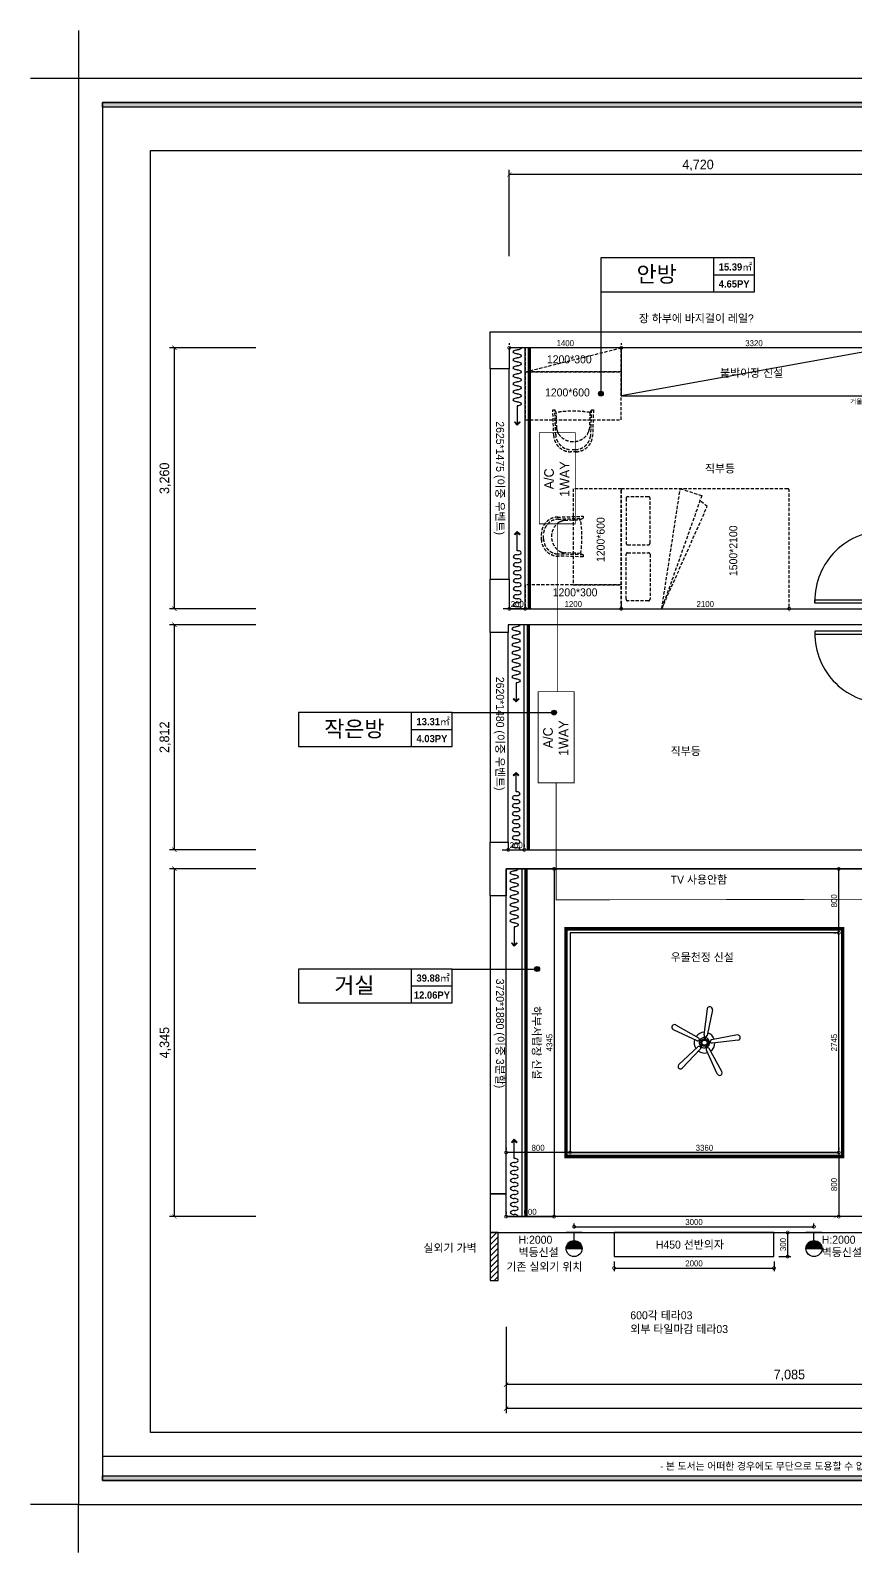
# Model space of a CAD drawing. Header units: inches. Extents: x 220271 to 272471, y 4186 to 23206.
# Drawn here: x 220271 to 230589, y 4186 to 23206 of the extents above; entities that cross this region are included whole.
import ezdxf
from ezdxf.enums import TextEntityAlignment as Align

# ---------------------------------------------------------------- set-up
doc = ezdxf.new("R2010")
doc.units = ezdxf.units.IN
doc.header["$LTSCALE"] = 50
doc.header["$MEASUREMENT"] = 0
for name, pattern in [('DH-HID2', [1.2, 0.8, -0.4]), ('HID', [2.5, 1.5, -1]), ('HID2', [1, 0.5, -0.5])]:
    doc.linetypes.add(name, pattern=pattern)
for name, color, linetype in [('0-ELC TEXT', 7, 'Continuous'), ('01. F-소품', 3, 'Continuous'), ('03-TEXT', 3, 'Continuous'), ('03-WAL NEW', 3, 'Continuous'), ('04-WIN', 4, 'Continuous'), ('06-FUR', 6, 'Continuous'), ('06-LIGHT', 4, 'Continuous'), ('07-DIM WAL', 5, 'Continuous'), ('3.기호.계단선', 30, 'Continuous'), ('CEIL-DOOR', 6, 'Continuous'), ('CEIL-LIGHT', 7, 'Continuous'), ('CO-DOOR', 8, 'Continuous'), ('F-WALL1', 2, 'Continuous'), ('FORM(YOURNAME)-1', 1, 'Continuous'), ('FORM(YOURNAME)-11', 1, 'Continuous'), ('FU-FURM', 251, 'DH-HID2')]:
    doc.layers.add(name, color=color, linetype=linetype)
doc.styles.add('YOURNAME', font='HY울릉도M.TTF')
doc.styles.add('넥슨고딕', font='NEXONLv1GothicBold.ttf')
doc.styles.add('스타일1', font='HY울릉도M.TTF')
doc.styles.add('코레일둥고', font='Korail_Round_Gothic_Medium.ttf')
doc.dimstyles.new('30', dxfattribs={"dimscale": 30, "dimtxt": 2.5, "dimasz": 2.5, "dimexe": 1.25, "dimexo": 2, "dimtad": 1, "dimdec": 0, "dimtxsty": '스타일1', "dimblk": 'DOTSMALL', "dimcen": 2.5, "dimclrd": 1, "dimclre": 1, "dimclrt": 7, "dimadec": 0, "dimazin": 0, "dimtfac": 1, "dimtdec": 0, "dimtix": 1, "dimtmove": 0, "dimatfit": 3, "dimldrblk": 'DOTSMALL', "dimfxl": 1.25, "dimarcsym": 0})
doc.dimstyles.new('YOURNAME-60', dxfattribs={"dimscale": 60, "dimtxt": 2, "dimasz": 0.9, "dimexe": 1, "dimexo": 3, "dimgap": 0.7, "dimtad": 1, "dimdec": 0, "dimzin": 0, "dimdsep": 46, "dimlunit": 6, "dimtxsty": 'YOURNAME', "dimblk": 'ARCHTICK', "dimcen": 0, "dimclrd": 1, "dimclre": 1, "dimclrt": 7, "dimadec": 0, "dimazin": 0, "dimtfac": 1, "dimtdec": 0, "dimtix": 1, "dimtmove": 2, "dimatfit": 3, "dimldrblk": 'ARCHTICK', "dimfxl": 1, "dimtolj": 1, "dimtzin": 0, "dimarcsym": 0})

# ---------------------------------------------------------------- blocks, each defined once
blk = doc.blocks.new('FORM-ELEVATION')
at = {"layer": 'FORM(YOURNAME)-11'}
h = blk.add_hatch(color=256, dxfattribs=at)
h.dxf.hatch_style = 1
h.paths.add_polyline_path([(-10309, 35708), (71691, 35708), (71691, 35508), (-10309, 35508)])
h.paths.add_polyline_path([(-10309, -21492), (71691, -21492), (71691, -21692), (-10309, -21692)])
at = {"layer": 'Defpoints', "color": 158}
blk.add_line((62481, -20692), (-10309, -20692), dxfattribs=at)
at = {"layer": 'Defpoints', "color": 1}
for points in [[(-11309, 38708), (-11309, 36708), (-13309, 36708)], [(-11309, -24692), (-11309, -22692), (-13309, -22692)]]:
    blk.add_lwpolyline(points, dxfattribs=at)
at = {"layer": 'Defpoints', "color": 158}
for points in [[(-10309, -21692), (71691, -21692), (71691, 35708), (-10309, 35708)], [(-8309, 33708), (61071, 33708), (61071, -19692), (-8309, -19692)]]:
    blk.add_lwpolyline(points, close=True, dxfattribs=at)
at = {"layer": 'FORM(YOURNAME)-11', "color": 250}
blk.add_lwpolyline([(-11309, -22692), (72691, -22692), (72691, 36708), (-11309, 36708)], close=True, dxfattribs=at)
at = {"layer": 'FORM(YOURNAME)-11'}
for points in [[(-10309, 35708), (71691, 35708), (71691, 35508), (-10309, 35508)], [(-10309, -21492), (71691, -21492), (71691, -21692), (-10309, -21692)]]:
    blk.add_lwpolyline(points, close=True, dxfattribs=at)
at = {"layer": 'FORM(YOURNAME)-11', "color": 1, "style": 'YOURNAME'}
blk.add_text("- 본 도서는 어떠한 경우에도 무단으로 도용할 수 없으며 도용시 '지적재산권' 보호에 관한 법률에 의거, 법적 분쟁이 발생합니다.  또한 본 도서에 관한 모든 저작권은 당사에 있습니다. -", height=300, dxfattribs=at).set_placement((28146, -21092), align=Align.MIDDLE_CENTER)
at = {"layer": 'FORM(YOURNAME)-11', "color": 3, "style": 'YOURNAME'}
for tag, height, p in [('1', 450, (71041, -1219)), ('2', 450, (71041, -1863)), ('3', 450, (71041, -3150)), ('4', 450, (71041, -5081)), ('5', 515, (71041, -7398)), ('6', 515, (71041, -9650)), ('7', 515, (71041, -11903)), ('8', 515, (71041, -14155)), ('9', 515, (71041, -16408)), ('10', 515, (66791, -18596)), ('11', 515, (71041, -18660)), ('12', 515, (66791, -20848)), ('13', 515, (71041, -20848))]:
    blk.add_attdef(tag, text='', height=height, dxfattribs=at).set_placement(p, align=Align.MIDDLE_RIGHT)
blk = doc.blocks.new('_ArchTick')
at = {"color": 0, "linetype": 'ByBlock', "const_width": 0.15}
blk.add_lwpolyline([(-0.5, -0.5), (0.5, 0.5)], dxfattribs=at)
blk = doc.blocks.new('*D61')
at = {"layer": '07-DIM WAL', "color": 1, "lineweight": -2, "transparency": 16777216}
for p, q in [((226259, 20386), (226259, 21466)), ((230979, 21406), (226259, 21406)), ((230979, 20386), (230979, 21466))]:
    blk.add_line(p, q, dxfattribs=at)
at = {"layer": 'Defpoints', "color": 0, "transparency": 16777216}
for p in [(226259, 21406), (226259, 20206), (230979, 20206)]:
    blk.add_point(p, dxfattribs=at)
at = {"layer": '07-DIM WAL', "color": 1, "lineweight": -2, "transparency": 16777216, "xscale": 54, "yscale": 54, "zscale": 54, "rotation": 180}
blk.add_blockref('_ArchTick', (226259, 21406), dxfattribs=at)
at = {"layer": '07-DIM WAL', "color": 1, "lineweight": -2, "transparency": 16777216, "xscale": 54, "yscale": 54, "zscale": 54}
blk.add_blockref('_ArchTick', (230979, 21406), dxfattribs=at)
at = {"layer": '07-DIM WAL', "color": 7, "transparency": 16777216, "insert": (228619, 21520), "char_height": 120, "attachment_point": 5, "style": 'YOURNAME'}
blk.add_mtext('\\A1;4,720', dxfattribs=at)
blk = doc.blocks.new('*D70')
at = {"layer": '07-DIM WAL', "color": 1, "lineweight": -2, "transparency": 16777216}
for p, q in [((226219, 7006), (226219, 6226)), ((233304, 7006), (233304, 6226)), ((233304, 6286), (226219, 6286))]:
    blk.add_line(p, q, dxfattribs=at)
at = {"layer": 'Defpoints', "color": 0, "transparency": 16777216}
for p in [(226219, 7186), (233304, 7186), (226219, 6286)]:
    blk.add_point(p, dxfattribs=at)
at = {"layer": '07-DIM WAL', "color": 1, "lineweight": -2, "transparency": 16777216, "xscale": 54, "yscale": 54, "zscale": 54, "rotation": 180}
blk.add_blockref('_ArchTick', (226219, 6286), dxfattribs=at)
at = {"layer": '07-DIM WAL', "color": 1, "lineweight": -2, "transparency": 16777216, "xscale": 54, "yscale": 54, "zscale": 54}
blk.add_blockref('_ArchTick', (233304, 6286), dxfattribs=at)
at = {"layer": '07-DIM WAL', "color": 7, "transparency": 16777216, "insert": (229761, 6400), "char_height": 120, "attachment_point": 5, "style": 'YOURNAME'}
blk.add_mtext('\\A1;7,085', dxfattribs=at)
blk = doc.blocks.new('*D71')
at = {"layer": '07-DIM WAL', "color": 1, "lineweight": -2, "transparency": 16777216}
for p, q in [((226219, 7006), (226219, 5926)), ((237923, 7006), (237923, 5926)), ((237923, 5986), (226219, 5986))]:
    blk.add_line(p, q, dxfattribs=at)
at = {"layer": 'Defpoints', "color": 0, "transparency": 16777216}
for p in [(226219, 7186), (237923, 7186), (226219, 5986)]:
    blk.add_point(p, dxfattribs=at)
at = {"layer": '07-DIM WAL', "color": 1, "lineweight": -2, "transparency": 16777216, "xscale": 54, "yscale": 54, "zscale": 54, "rotation": 180}
blk.add_blockref('_ArchTick', (226219, 5986), dxfattribs=at)
at = {"layer": '07-DIM WAL', "color": 1, "lineweight": -2, "transparency": 16777216, "xscale": 54, "yscale": 54, "zscale": 54}
blk.add_blockref('_ArchTick', (237923, 5986), dxfattribs=at)
at = {"layer": '07-DIM WAL', "color": 7, "transparency": 16777216, "insert": (232071, 6100), "char_height": 120, "attachment_point": 5, "style": 'YOURNAME'}
blk.add_mtext('\\A1;11,704', dxfattribs=at)
blk = doc.blocks.new('*D73')
at = {"layer": '07-DIM WAL', "color": 1, "lineweight": -2, "transparency": 16777216}
for p, q in [((223091, 12730), (222011, 12730)), ((222071, 8385), (222071, 12730)), ((223091, 8385), (222011, 8385))]:
    blk.add_line(p, q, dxfattribs=at)
at = {"layer": 'Defpoints', "color": 0, "transparency": 16777216}
for p in [(222071, 12730), (223271, 12730), (223271, 8385)]:
    blk.add_point(p, dxfattribs=at)
at = {"layer": '07-DIM WAL', "color": 1, "lineweight": -2, "transparency": 16777216, "xscale": 54, "yscale": 54, "zscale": 54}
for p, rotation in [((222071, 12730), 90), ((222071, 8385), 270)]:
    blk.add_blockref('_ArchTick', p, dxfattribs=dict(at, rotation=rotation))
at = {"layer": '07-DIM WAL', "color": 7, "transparency": 16777216, "insert": (221957, 10558), "char_height": 120, "attachment_point": 5, "rotation": 90, "style": 'YOURNAME'}
blk.add_mtext('\\A1;4,345', dxfattribs=at)
blk = doc.blocks.new('*D74')
at = {"layer": '07-DIM WAL', "color": 1, "lineweight": -2, "transparency": 16777216}
for p, q in [((223091, 15780), (222011, 15780)), ((222071, 12968), (222071, 15780)), ((223091, 12968), (222011, 12968))]:
    blk.add_line(p, q, dxfattribs=at)
at = {"layer": 'Defpoints', "color": 0, "transparency": 16777216}
for p in [(222071, 15780), (223271, 15780), (223271, 12968)]:
    blk.add_point(p, dxfattribs=at)
at = {"layer": '07-DIM WAL', "color": 1, "lineweight": -2, "transparency": 16777216, "xscale": 54, "yscale": 54, "zscale": 54}
for p, rotation in [((222071, 15780), 90), ((222071, 12968), 270)]:
    blk.add_blockref('_ArchTick', p, dxfattribs=dict(at, rotation=rotation))
at = {"layer": '07-DIM WAL', "color": 7, "transparency": 16777216, "insert": (221957, 14374), "char_height": 120, "attachment_point": 5, "rotation": 90, "style": 'YOURNAME'}
blk.add_mtext('\\A1;2,812', dxfattribs=at)
blk = doc.blocks.new('*D75')
at = {"layer": '07-DIM WAL', "color": 1, "lineweight": -2, "transparency": 16777216}
for p, q in [((223091, 19240), (222011, 19240)), ((222071, 15980), (222071, 19240)), ((223091, 15980), (222011, 15980))]:
    blk.add_line(p, q, dxfattribs=at)
at = {"layer": 'Defpoints', "color": 0, "transparency": 16777216}
for p in [(222071, 19240), (223271, 19240), (223271, 15980)]:
    blk.add_point(p, dxfattribs=at)
at = {"layer": '07-DIM WAL', "color": 1, "lineweight": -2, "transparency": 16777216, "xscale": 54, "yscale": 54, "zscale": 54}
for p, rotation in [((222071, 19240), 90), ((222071, 15980), 270)]:
    blk.add_blockref('_ArchTick', p, dxfattribs=dict(at, rotation=rotation))
at = {"layer": '07-DIM WAL', "color": 7, "transparency": 16777216, "insert": (221957, 17610), "char_height": 120, "attachment_point": 5, "rotation": 90, "style": 'YOURNAME'}
blk.add_mtext('\\A1;3,260', dxfattribs=at)
blk = doc.blocks.new('vudausseh')
at = {"layer": '04-WIN'}
for points in [[(229627, 39541), (229867, 39541), (229867, 42166), (229627, 42166)], [(229854, 38875), (229627, 38875), (229627, 36255), (229854, 36255)], [(229827, 35581), (229627, 35581), (229627, 31861), (229827, 31861)]]:
    blk.add_lwpolyline(points, close=True, dxfattribs=at)
at = {"layer": 'CO-DOOR'}
for points in [[(233687, 39281), (234587, 39281), (234587, 39241), (233687, 39241)], [(233687, 38851), (234587, 38851), (234587, 38891), (233687, 38891)]]:
    blk.add_lwpolyline(points, close=True, dxfattribs=at)
for centre, start, end in [((234558, 39271), 88.0543, 180.6582), ((234558, 38861), 179.3418, 271.9457)]:
    blk.add_arc(centre, 871, start, end, dxfattribs=at)
at = {"layer": 'F-WALL1'}
for p, q in [((229627, 42166), (229627, 42631)), ((229627, 42631), (239390, 42631)), ((234587, 42431), (229867, 42431)), ((229867, 42431), (229867, 42166)), ((229867, 42166), (229627, 42166))]:
    blk.add_line(p, q, dxfattribs=at)
for points in [[(229627, 39541), (229867, 39541), (229867, 39171), (234587, 39171), (234587, 39211), (234787, 39211), (234787, 38921), (234587, 38921), (234587, 38971), (229854, 38971), (229854, 38875), (229627, 38875), (229627, 39541)], [(229627, 36255), (229854, 36255), (229854, 36159), (234587, 36159), (234587, 37961), (234787, 37961), (234787, 35921), (229827, 35921), (229827, 35581), (229627, 35581), (229627, 36255)], [(229627, 31861), (229627, 31376), (234727, 31376), (234727, 31576), (229827, 31576), (229827, 31861), (229627, 31861)]]:
    blk.add_lwpolyline(points, dxfattribs=at)
blk = doc.blocks.new('CELILNGPAN')
at = {"layer": '06-FUR', "color": 6}
for p, q in [((48717, -3709), (48676, -4035)), ((48781, -3721), (48717, -4041)), ((48292, -3967), (48588, -4106)), ((48322, -3910), (48607, -4069)), ((48360, -4404), (48600, -4183)), ((48639, -4116), (48612, -4103)), ((48645, -4105), (48618, -4091)), ((48645, -4158), (48624, -4179)), ((48654, -4167), (48633, -4188)), ((48682, -4086), (48687, -4056)), ((48695, -4088), (48700, -4058)), ((48696, -4174), (48709, -4201)), ((48708, -4168), (48721, -4195)), ((48725, -4118), (48755, -4113)), ((48727, -4131), (48756, -4126)), ((49094, -4035), (48772, -4096)), ((49102, -4099), (48778, -4137)), ((48405, -4451), (48629, -4212)), ((48842, -4521), (48706, -4225)), ((48901, -4493), (48743, -4206))]:
    blk.add_line(p, q, dxfattribs=at)
for radius in [45.4, 32.5]:
    blk.add_circle((48682, -4131), radius, dxfattribs=at)
for centre, radius, start, end in [((48749, -3715), 32.5, 349.67, 169.67), ((48307, -3938), 32.5, 61.67, 241.67), ((48682, -4131), 130, 162.4651, 215.078), ((48682, -4131), 130, 90.4651, 143.078), ((48598, -4088), 20.6, 242.7734, 62.7734), ((48615, -4198), 20.6, 314.7734, 134.7734), ((48682, -4131), 64.9, 158.5125, 219.0342), ((48682, -4131), 64.9, 86.5125, 147.0342), ((48682, -4131), 64.9, 230.5125, 291.0342), ((48697, -4038), 20.6, 170.7734, 350.7734), ((48682, -4131), 64.9, 14.5125, 75.0342), ((48682, -4131), 64.9, 302.5125, 3.0342), ((48682, -4131), 130, 18.4651, 71.078), ((48775, -4117), 20.6, 98.7734, 278.7734), ((48682, -4131), 130, 306.4651, 359.078), ((49098, -4067), 32.5, 277.67, 97.67), ((48682, -4131), 130, 234.4651, 287.078), ((48724, -4215), 20.6, 26.7734, 206.7734), ((48383, -4428), 32.5, 133.67, 313.67), ((48871, -4507), 32.5, 205.67, 25.67)]:
    blk.add_arc(centre, radius, start, end, dxfattribs=at)
blk = doc.blocks.new('F-701-3')
at = {"layer": 'FU-FURM'}
for p, q in [((-750, -507), (526, -1074)), ((664, -1008), (-750, -507)), ((-750, -507), (750, -738)), ((750, -738), (664, -1008)), ((526, -1074), (610, -978))]:
    blk.add_line(p, q, dxfattribs=at)
for points in [[(-730, -2100), (730, -2100, 0.414214), (750, -2080), (750, -20, 0.414214), (730, 0), (-730, 0, 0.414214), (-750, -20), (-750, -2080, 0.414214)], [(-70, -360), (-630, -360, -0.414214), (-650, -340), (-650, -80, -0.414214), (-630, -60), (-70, -60, -0.414214), (-50, -80), (-50, -340, -0.414214)], [(70, -360), (630, -360, 0.414214), (650, -340), (650, -80, 0.414214), (630, -60), (70, -60, 0.414214), (50, -80), (50, -340, 0.414214)]]:
    blk.add_lwpolyline(points, format="xyb", close=True, dxfattribs=at)
at = {"layer": 'FU-FURM', "style": '코레일둥고'}
blk.add_text('1500*2100', height=100, dxfattribs=at).set_placement((-342, -1451))
blk = doc.blocks.new('_DOTSMALL')
at = {"color": 0, "linetype": 'ByBlock', "const_width": 0.5}
blk.add_lwpolyline([(-0.0625, 0, 1), (0.0625, 0, 1)], format="xyb", close=True, dxfattribs=at)
blk = doc.blocks.new('*D111')
at = {"layer": '07-DIM WAL', "color": 1, "lineweight": -2, "transparency": 16777216}
for p, q in [((227659, 19300), (227659, 19278)), ((230979, 19240), (227659, 19240)), ((230979, 19300), (230979, 19278))]:
    blk.add_line(p, q, dxfattribs=at)
at = {"layer": 'Defpoints', "color": 0, "transparency": 16777216}
for p in [(227659, 19240), (227659, 19240), (230979, 19240)]:
    blk.add_point(p, dxfattribs=at)
at = {"layer": '07-DIM WAL', "color": 1, "lineweight": -2, "transparency": 16777216, "xscale": 75, "yscale": 75, "zscale": 75, "rotation": 180}
blk.add_blockref('_DOTSMALL', (227659, 19240), dxfattribs=at)
at = {"layer": '07-DIM WAL', "color": 1, "lineweight": -2, "transparency": 16777216, "xscale": 75, "yscale": 75, "zscale": 75}
blk.add_blockref('_DOTSMALL', (230979, 19240), dxfattribs=at)
at = {"layer": '07-DIM WAL', "color": 7, "transparency": 16777216, "insert": (229319, 19298), "char_height": 75, "attachment_point": 5, "style": '스타일1'}
blk.add_mtext('3320', dxfattribs=at)
blk = doc.blocks.new('*D112')
at = {"layer": '07-DIM WAL', "color": 1, "lineweight": -2, "transparency": 16777216}
for p, q in [((226259, 19300), (226259, 19278)), ((227659, 19240), (226259, 19240)), ((227659, 19300), (227659, 19278))]:
    blk.add_line(p, q, dxfattribs=at)
at = {"layer": 'Defpoints', "color": 0, "transparency": 16777216}
for p in [(226259, 19240), (226259, 19240), (227659, 19240)]:
    blk.add_point(p, dxfattribs=at)
at = {"layer": '07-DIM WAL', "color": 1, "lineweight": -2, "transparency": 16777216, "xscale": 75, "yscale": 75, "zscale": 75, "rotation": 180}
blk.add_blockref('_DOTSMALL', (226259, 19240), dxfattribs=at)
at = {"layer": '07-DIM WAL', "color": 1, "lineweight": -2, "transparency": 16777216, "xscale": 75, "yscale": 75, "zscale": 75}
blk.add_blockref('_DOTSMALL', (227659, 19240), dxfattribs=at)
at = {"layer": '07-DIM WAL', "color": 7, "transparency": 16777216, "insert": (226959, 19298), "char_height": 75, "attachment_point": 5, "style": '스타일1'}
blk.add_mtext('1400', dxfattribs=at)
blk = doc.blocks.new('F-122')
at = {"layer": 'FU-FURM', "color": 8}
for p, q in [((-45, 508), (33, 508)), ((-26, 482), (27, 482)), ((-254, -17), (-244, 297)), ((-228, -17), (-218, 303)), ((-210, 17), (-204, 215)), ((-203, 225), (-204, 222)), ((-204, 222), (-204, 219)), ((-204, 219), (-204, 215)), ((-202, 231), (-203, 228)), ((-203, 228), (-203, 225)), ((-201, 235), (-202, 231)), ((-200, 238), (-201, 235)), ((-199, 242), (-200, 238)), ((-198, 247), (-199, 242)), ((-196, 252), (-198, 247)), ((-194, 257), (-196, 252)), ((-192, 262), (-194, 257)), ((-190, 267), (-192, 262)), ((-188, 272), (-190, 267)), ((-186, 277), (-188, 272)), ((-183, 281), (-186, 277)), ((183, 282), (185, 278)), ((185, 278), (187, 273)), ((187, 273), (189, 268)), ((189, 268), (191, 263)), ((191, 263), (193, 257)), ((193, 257), (195, 252)), ((195, 252), (197, 247)), ((197, 247), (199, 243)), ((199, 243), (200, 239)), ((200, 239), (201, 235)), ((201, 235), (201, 232)), ((201, 232), (202, 229)), ((202, 229), (203, 226)), ((203, 226), (203, 222)), ((203, 222), (203, 219)), ((203, 219), (204, 216)), ((204, 216), (210, 17)), ((218, 302), (228, -17)), ((243, 308), (254, -17)), ((-212, 17), (-228, -17)), ((212, 17), (228, -17)), ((-228, -17), (-254, -17)), ((254, -17), (228, -17))]:
    blk.add_line(p, q, dxfattribs=at)
for centre, radius, start, end in [((-31, 294), 214, 90.9092, 178.7855), ((-25, 287), 194, 90.9092, 178.7854), ((0, 162), 219, 33.195, 146.9472), ((24, 287), 194, 1.3565, 89.233), ((30, 294), 214, 1.3567, 89.233), ((0, 162), 219, 158.3494, 158.4722), ((0, 162), 219, 21.67, 21.7928), ((-2, 1331), 1331, 260.9232, 279.2189)]:
    blk.add_arc(centre, radius, start, end, dxfattribs=at)
blk = doc.blocks.new('FFSFDF')
at = {"layer": '01. F-소품'}
blk.add_hatch(color=8, dxfattribs=at).paths.add_polyline_path([(1567673, 1746751), (1567680, 1746744), (1567715, 1746779), (1567680, 1746815), (1567673, 1746808), (1567701, 1746779)])
at = {"layer": '01. F-소품', "color": 8}
for p, q in [((1567673, 1746808), (1567680, 1746815)), ((1567475, 1746779), (1567701, 1746779)), ((1567673, 1746751), (1567680, 1746744))]:
    blk.add_line(p, q, dxfattribs=at)
for points in [[(1567673, 1746808), (1567701, 1746779), (1567673, 1746751)], [(1567680, 1746815), (1567715, 1746779), (1567680, 1746744)]]:
    blk.add_lwpolyline(points, dxfattribs=at)
for centre, start_param, end_param in [((1566800, 1746779), 1.570796, 4.712389), ((1566900, 1746779), 1.570796, 4.712389), ((1567000, 1746779), 1.570796, 4.712389), ((1567100, 1746779), 1.570796, 4.712389), ((1567200, 1746779), 1.570796, 4.712389), ((1567300, 1746779), 1.570796, 4.712389), ((1567400, 1746779), 1.570796, 4.712389), ((1566750, 1746779), 6.283185, 7.853982), ((1566850, 1746779), 4.712389, 7.853982), ((1566950, 1746779), 4.712389, 7.853982), ((1567050, 1746779), 4.712389, 7.853982), ((1567150, 1746779), 4.712389, 7.853982), ((1567250, 1746779), 4.712389, 7.853982), ((1567350, 1746779), 4.712389, 7.853982), ((1567450, 1746779), 4.712389, 7.853982)]:
    blk.add_ellipse(centre, major_axis=(0, -50), ratio=0.5, start_param=start_param, end_param=end_param, dxfattribs=at)
blk = doc.blocks.new('*D113')
at = {"layer": '07-DIM WAL', "color": 1, "lineweight": -2, "transparency": 16777216}
for p, q in [((226534, 15980), (226184, 15980)), ((226259, 16040), (226259, 16018)), ((226459, 16040), (226459, 16018))]:
    blk.add_line(p, q, dxfattribs=at)
at = {"layer": 'Defpoints', "color": 0, "transparency": 16777216}
for p in [(226259, 15980), (226259, 15980), (226459, 15980)]:
    blk.add_point(p, dxfattribs=at)
at = {"layer": '07-DIM WAL', "color": 1, "lineweight": -2, "transparency": 16777216, "xscale": 75, "yscale": 75, "zscale": 75}
blk.add_blockref('_DOTSMALL', (226259, 15980), dxfattribs=at)
at = {"layer": '07-DIM WAL', "color": 1, "lineweight": -2, "transparency": 16777216, "xscale": 75, "yscale": 75, "zscale": 75, "rotation": 180}
blk.add_blockref('_DOTSMALL', (226459, 15980), dxfattribs=at)
at = {"layer": '07-DIM WAL', "color": 7, "transparency": 16777216, "insert": (226359, 16038), "char_height": 75, "attachment_point": 5, "style": '스타일1'}
blk.add_mtext('200', dxfattribs=at)
blk = doc.blocks.new('*D114')
at = {"layer": '07-DIM WAL', "color": 1, "lineweight": -2, "transparency": 16777216}
for p, q in [((226171, 12968), (226521, 12968)), ((226246, 13028), (226246, 13006)), ((226446, 13028), (226446, 13006))]:
    blk.add_line(p, q, dxfattribs=at)
at = {"layer": 'Defpoints', "color": 0, "transparency": 16777216}
for p in [(226246, 12968), (226446, 12968), (226446, 12968)]:
    blk.add_point(p, dxfattribs=at)
at = {"layer": '07-DIM WAL', "color": 1, "lineweight": -2, "transparency": 16777216, "xscale": 75, "yscale": 75, "zscale": 75}
blk.add_blockref('_DOTSMALL', (226246, 12968), dxfattribs=at)
at = {"layer": '07-DIM WAL', "color": 1, "lineweight": -2, "transparency": 16777216, "xscale": 75, "yscale": 75, "zscale": 75, "rotation": 180}
blk.add_blockref('_DOTSMALL', (226446, 12968), dxfattribs=at)
at = {"layer": '07-DIM WAL', "color": 7, "transparency": 16777216, "insert": (226346, 13026), "char_height": 75, "attachment_point": 5, "style": '스타일1'}
blk.add_mtext('200', dxfattribs=at)
blk = doc.blocks.new('*D115')
at = {"layer": '07-DIM WAL', "color": 1, "lineweight": -2, "transparency": 16777216}
for p, q in [((226759, 12730), (226781, 12730)), ((226819, 12730), (226819, 8385)), ((226759, 8385), (226781, 8385))]:
    blk.add_line(p, q, dxfattribs=at)
at = {"layer": 'Defpoints', "color": 0, "transparency": 16777216}
for p in [(226819, 12730), (226819, 8385), (226819, 8385)]:
    blk.add_point(p, dxfattribs=at)
at = {"layer": '07-DIM WAL', "color": 1, "lineweight": -2, "transparency": 16777216, "xscale": 75, "yscale": 75, "zscale": 75}
for p, rotation in [((226819, 12730), 90), ((226819, 8385), 270)]:
    blk.add_blockref('_DOTSMALL', p, dxfattribs=dict(at, rotation=rotation))
at = {"layer": '07-DIM WAL', "color": 7, "transparency": 16777216, "insert": (226761, 10558), "char_height": 75, "attachment_point": 5, "rotation": 90, "style": '스타일1'}
blk.add_mtext('4345', dxfattribs=at)
blk = doc.blocks.new('*D116')
at = {"layer": '07-DIM WAL', "color": 1, "lineweight": -2, "transparency": 16777216}
for p, q in [((227019, 9245), (227019, 9223)), ((230379, 9185), (227019, 9185)), ((230379, 9245), (230379, 9223))]:
    blk.add_line(p, q, dxfattribs=at)
at = {"layer": 'Defpoints', "color": 0, "transparency": 16777216}
for p in [(227019, 9185), (227019, 9185), (230379, 9185)]:
    blk.add_point(p, dxfattribs=at)
at = {"layer": '07-DIM WAL', "color": 1, "lineweight": -2, "transparency": 16777216, "xscale": 75, "yscale": 75, "zscale": 75, "rotation": 180}
blk.add_blockref('_DOTSMALL', (227019, 9185), dxfattribs=at)
at = {"layer": '07-DIM WAL', "color": 1, "lineweight": -2, "transparency": 16777216, "xscale": 75, "yscale": 75, "zscale": 75}
blk.add_blockref('_DOTSMALL', (230379, 9185), dxfattribs=at)
at = {"layer": '07-DIM WAL', "color": 7, "transparency": 16777216, "insert": (228699, 9243), "char_height": 75, "attachment_point": 5, "style": '스타일1'}
blk.add_mtext('3360', dxfattribs=at)
blk = doc.blocks.new('*D117')
at = {"layer": '07-DIM WAL', "color": 1, "lineweight": -2, "transparency": 16777216}
for p, q in [((230319, 11930), (230341, 11930)), ((230379, 9185), (230379, 11930)), ((230319, 9185), (230341, 9185))]:
    blk.add_line(p, q, dxfattribs=at)
at = {"layer": 'Defpoints', "color": 0, "transparency": 16777216}
for p in [(230379, 11930), (230379, 11930), (230379, 9185)]:
    blk.add_point(p, dxfattribs=at)
at = {"layer": '07-DIM WAL', "color": 1, "lineweight": -2, "transparency": 16777216, "xscale": 75, "yscale": 75, "zscale": 75}
for p, rotation in [((230379, 11930), 90), ((230379, 9185), 270)]:
    blk.add_blockref('_DOTSMALL', p, dxfattribs=dict(at, rotation=rotation))
at = {"layer": '07-DIM WAL', "color": 7, "transparency": 16777216, "insert": (230321, 10558), "char_height": 75, "attachment_point": 5, "rotation": 90, "style": '스타일1'}
blk.add_mtext('2745', dxfattribs=at)
blk = doc.blocks.new('*D118')
at = {"layer": '07-DIM WAL', "color": 1, "lineweight": -2, "transparency": 16777216}
for p, q in [((230319, 9185), (230341, 9185)), ((230379, 9185), (230379, 8385)), ((230319, 8385), (230341, 8385))]:
    blk.add_line(p, q, dxfattribs=at)
at = {"layer": 'Defpoints', "color": 0, "transparency": 16777216}
for p in [(230379, 9185), (230379, 8385), (230379, 8385)]:
    blk.add_point(p, dxfattribs=at)
at = {"layer": '07-DIM WAL', "color": 1, "lineweight": -2, "transparency": 16777216, "xscale": 75, "yscale": 75, "zscale": 75}
for p, rotation in [((230379, 9185), 90), ((230379, 8385), 270)]:
    blk.add_blockref('_DOTSMALL', p, dxfattribs=dict(at, rotation=rotation))
at = {"layer": '07-DIM WAL', "color": 7, "transparency": 16777216, "insert": (230321, 8785), "char_height": 75, "attachment_point": 5, "rotation": 90, "style": '스타일1'}
blk.add_mtext('800', dxfattribs=at)
blk = doc.blocks.new('*D119')
at = {"layer": '07-DIM WAL', "color": 1, "lineweight": -2, "transparency": 16777216}
for p, q in [((230319, 12730), (230341, 12730)), ((230379, 11930), (230379, 12730)), ((230319, 11930), (230341, 11930))]:
    blk.add_line(p, q, dxfattribs=at)
at = {"layer": 'Defpoints', "color": 0, "transparency": 16777216}
for p in [(230379, 12730), (230379, 12730), (230379, 11930)]:
    blk.add_point(p, dxfattribs=at)
at = {"layer": '07-DIM WAL', "color": 1, "lineweight": -2, "transparency": 16777216, "xscale": 75, "yscale": 75, "zscale": 75}
for p, rotation in [((230379, 12730), 90), ((230379, 11930), 270)]:
    blk.add_blockref('_DOTSMALL', p, dxfattribs=dict(at, rotation=rotation))
at = {"layer": '07-DIM WAL', "color": 7, "transparency": 16777216, "insert": (230321, 12330), "char_height": 75, "attachment_point": 5, "rotation": 90, "style": '스타일1'}
blk.add_mtext('800', dxfattribs=at)
blk = doc.blocks.new('*D120')
at = {"layer": '07-DIM WAL', "color": 1, "lineweight": -2, "transparency": 16777216}
for p, q in [((226219, 9245), (226219, 9223)), ((227019, 9185), (226219, 9185)), ((227019, 9245), (227019, 9223))]:
    blk.add_line(p, q, dxfattribs=at)
at = {"layer": 'Defpoints', "color": 0, "transparency": 16777216}
for p in [(226219, 9185), (226219, 9185), (227019, 9185)]:
    blk.add_point(p, dxfattribs=at)
at = {"layer": '07-DIM WAL', "color": 1, "lineweight": -2, "transparency": 16777216, "xscale": 75, "yscale": 75, "zscale": 75, "rotation": 180}
blk.add_blockref('_DOTSMALL', (226219, 9185), dxfattribs=at)
at = {"layer": '07-DIM WAL', "color": 1, "lineweight": -2, "transparency": 16777216, "xscale": 75, "yscale": 75, "zscale": 75}
blk.add_blockref('_DOTSMALL', (227019, 9185), dxfattribs=at)
at = {"layer": '07-DIM WAL', "color": 7, "transparency": 16777216, "insert": (226619, 9243), "char_height": 75, "attachment_point": 5, "style": '스타일1'}
blk.add_mtext('800', dxfattribs=at)
blk = doc.blocks.new('*D122')
at = {"layer": '07-DIM WAL', "color": 1, "lineweight": -2, "transparency": 16777216}
for p, q in [((226459, 16040), (226459, 16018)), ((226459, 15980), (227659, 15980)), ((227659, 16040), (227659, 16018))]:
    blk.add_line(p, q, dxfattribs=at)
at = {"layer": 'Defpoints', "color": 0, "transparency": 16777216}
for p in [(226459, 15980), (227659, 15980), (227659, 15980)]:
    blk.add_point(p, dxfattribs=at)
at = {"layer": '07-DIM WAL', "color": 1, "lineweight": -2, "transparency": 16777216, "xscale": 75, "yscale": 75, "zscale": 75, "rotation": 180}
blk.add_blockref('_DOTSMALL', (226459, 15980), dxfattribs=at)
at = {"layer": '07-DIM WAL', "color": 1, "lineweight": -2, "transparency": 16777216, "xscale": 75, "yscale": 75, "zscale": 75}
blk.add_blockref('_DOTSMALL', (227659, 15980), dxfattribs=at)
at = {"layer": '07-DIM WAL', "color": 7, "transparency": 16777216, "insert": (227059, 16038), "char_height": 75, "attachment_point": 5, "style": '스타일1'}
blk.add_mtext('1200', dxfattribs=at)
blk = doc.blocks.new('*D123')
at = {"layer": '07-DIM WAL', "color": 1, "lineweight": -2, "transparency": 16777216}
for p, q in [((227659, 16040), (227659, 16018)), ((227659, 15980), (229759, 15980)), ((229759, 15940), (229759, 15943))]:
    blk.add_line(p, q, dxfattribs=at)
at = {"layer": 'Defpoints', "color": 0, "transparency": 16777216}
for p in [(227659, 15980), (229759, 16000), (229759, 15980)]:
    blk.add_point(p, dxfattribs=at)
at = {"layer": '07-DIM WAL', "color": 1, "lineweight": -2, "transparency": 16777216, "xscale": 75, "yscale": 75, "zscale": 75, "rotation": 180}
blk.add_blockref('_DOTSMALL', (227659, 15980), dxfattribs=at)
at = {"layer": '07-DIM WAL', "color": 1, "lineweight": -2, "transparency": 16777216, "xscale": 75, "yscale": 75, "zscale": 75}
blk.add_blockref('_DOTSMALL', (229759, 15980), dxfattribs=at)
at = {"layer": '07-DIM WAL', "color": 7, "transparency": 16777216, "insert": (228709, 16038), "char_height": 75, "attachment_point": 5, "style": '스타일1'}
blk.add_mtext('2100', dxfattribs=at)
blk = doc.blocks.new('BRACKET')
at = {"layer": 'CEIL-LIGHT'}
blk.add_hatch(color=256, dxfattribs=at).paths.add_polyline_path([(-200, -100, 0.414214), (-100, 0, 0.414214), (-200, 100)])
for p, q in [((-200, 100), (-200, -100)), ((-100, 0), (0, 0)), ((0, -100), (0, 100))]:
    blk.add_line(p, q, dxfattribs=at)
blk.add_circle((-200, 0), 100, dxfattribs=at)
blk = doc.blocks.new('A$C0A436DC7')
at = {"layer": 'CEIL-DOOR', "xscale": -1, "rotation": 180}
blk.add_blockref('BRACKET', (300, 100), dxfattribs=at)
blk = doc.blocks.new('*D161')
at = {"layer": '07-DIM WAL', "color": 1, "lineweight": -2, "transparency": 16777216}
for p, q in [((227069, 8245), (227069, 8296)), ((227069, 8258), (230069, 8258)), ((230069, 8245), (230069, 8296))]:
    blk.add_line(p, q, dxfattribs=at)
at = {"layer": 'Defpoints', "color": 0, "transparency": 16777216}
for p in [(227069, 8185), (230069, 8258), (230069, 8185)]:
    blk.add_point(p, dxfattribs=at)
at = {"layer": '07-DIM WAL', "color": 1, "lineweight": -2, "transparency": 16777216, "xscale": 75, "yscale": 75, "zscale": 75, "rotation": 180}
blk.add_blockref('_DOTSMALL', (227069, 8258), dxfattribs=at)
at = {"layer": '07-DIM WAL', "color": 1, "lineweight": -2, "transparency": 16777216, "xscale": 75, "yscale": 75, "zscale": 75}
blk.add_blockref('_DOTSMALL', (230069, 8258), dxfattribs=at)
at = {"layer": '07-DIM WAL', "color": 7, "transparency": 16777216, "insert": (228569, 8316), "char_height": 75, "attachment_point": 5, "style": '스타일1'}
blk.add_mtext('3000', dxfattribs=at)
blk = doc.blocks.new('*D162')
at = {"layer": '07-DIM WAL', "color": 1, "lineweight": -2, "transparency": 16777216}
for p, q in [((227569, 7825), (227569, 7703)), ((229569, 7825), (229569, 7703)), ((227569, 7741), (229569, 7741))]:
    blk.add_line(p, q, dxfattribs=at)
at = {"layer": 'Defpoints', "color": 0, "transparency": 16777216}
for p in [(227569, 7885), (229569, 7885), (229569, 7741)]:
    blk.add_point(p, dxfattribs=at)
at = {"layer": '07-DIM WAL', "color": 1, "lineweight": -2, "transparency": 16777216, "xscale": 75, "yscale": 75, "zscale": 75, "rotation": 180}
blk.add_blockref('_DOTSMALL', (227569, 7741), dxfattribs=at)
at = {"layer": '07-DIM WAL', "color": 1, "lineweight": -2, "transparency": 16777216, "xscale": 75, "yscale": 75, "zscale": 75}
blk.add_blockref('_DOTSMALL', (229569, 7741), dxfattribs=at)
at = {"layer": '07-DIM WAL', "color": 7, "transparency": 16777216, "insert": (228569, 7799), "char_height": 75, "attachment_point": 5, "style": '스타일1'}
blk.add_mtext('2000', dxfattribs=at)
blk = doc.blocks.new('*D163')
at = {"layer": '07-DIM WAL', "color": 1, "lineweight": -2, "transparency": 16777216}
for p, q in [((229629, 8185), (229778, 8185)), ((229740, 7885), (229740, 8185)), ((229629, 7885), (229778, 7885))]:
    blk.add_line(p, q, dxfattribs=at)
at = {"layer": 'Defpoints', "color": 0, "transparency": 16777216}
for p in [(229569, 8185), (229740, 8185), (229569, 7885)]:
    blk.add_point(p, dxfattribs=at)
at = {"layer": '07-DIM WAL', "color": 1, "lineweight": -2, "transparency": 16777216, "xscale": 75, "yscale": 75, "zscale": 75}
for p, rotation in [((229740, 8185), 90), ((229740, 7885), 270)]:
    blk.add_blockref('_DOTSMALL', p, dxfattribs=dict(at, rotation=rotation))
at = {"layer": '07-DIM WAL', "color": 7, "transparency": 16777216, "insert": (229683, 8035), "char_height": 75, "attachment_point": 5, "rotation": 90, "style": '스타일1'}
blk.add_mtext('300', dxfattribs=at)
blk = doc.blocks.new('*D184')
at = {"layer": '07-DIM WAL', "color": 1, "lineweight": -2, "transparency": 16777216}
for p, q in [((226219, 8445), (226219, 8423)), ((226219, 8385), (226819, 8385)), ((226819, 8445), (226819, 8423))]:
    blk.add_line(p, q, dxfattribs=at)
at = {"layer": 'Defpoints', "color": 0, "transparency": 16777216}
for p in [(226219, 8385), (226819, 8385), (226819, 8385)]:
    blk.add_point(p, dxfattribs=at)
at = {"layer": '07-DIM WAL', "color": 1, "lineweight": -2, "transparency": 16777216, "xscale": 75, "yscale": 75, "zscale": 75, "rotation": 180}
blk.add_blockref('_DOTSMALL', (226219, 8385), dxfattribs=at)
at = {"layer": '07-DIM WAL', "color": 1, "lineweight": -2, "transparency": 16777216, "xscale": 75, "yscale": 75, "zscale": 75}
blk.add_blockref('_DOTSMALL', (226819, 8385), dxfattribs=at)
at = {"layer": '07-DIM WAL', "color": 7, "transparency": 16777216, "insert": (226519, 8443), "char_height": 75, "attachment_point": 5, "style": '스타일1'}
blk.add_mtext('600', dxfattribs=at)

msp = doc.modelspace()

# ---------------------------------------------------------------- hatches: boundary and pattern name
at = {"layer": '0-ELC TEXT'}
h = msp.add_hatch(color=256, dxfattribs=at)
h.dxf.hatch_style = 1
edge = h.paths.add_edge_path()
edge.add_arc((227404.3, 18667.3), 30, 270, 630)
h = msp.add_hatch(color=256, dxfattribs=at)
h.dxf.hatch_style = 1
edge = h.paths.add_edge_path()
edge.add_arc((226817.8, 14682.4), 30, 0, 360)
h = msp.add_hatch(color=256, dxfattribs=at)
h.dxf.hatch_style = 1
edge = h.paths.add_edge_path()
edge.add_arc((226607.4, 11478.1), 30, 0, 360)
at = {"layer": '03-WAL NEW', "transparency": 33554687}
h = msp.add_hatch(dxfattribs=at)
h.set_pattern_fill('_USER', color=256, scale=50, angle=45, pattern_type=0)
h.set_pattern_definition([(45, (0, -21624.49), (-35.355339, 35.355339), [])])
h.paths.add_polyline_path([(226018.8, 8185.1), (226018.8, 7585.1), (226118.8, 7585.1), (226118.8, 8185.1)])

# ---------------------------------------------------------------- linework, layer by layer
at = {"layer": '0-ELC TEXT'}
for p, q in [((228815.5, 19939.6), (228815.5, 20364.1)), ((228815.5, 20151.8), (229325.1, 20151.8)), ((227404.3, 19939.6), (227404.3, 18667.3)), ((225036, 14257.9), (225036, 14682.4)), ((225545.6, 14682.4), (226817.8, 14682.4)), ((225036, 14470.2), (225545.6, 14470.2)), ((225036, 11053.5), (225036, 11478.1)), ((225545.6, 11478.1), (226607.4, 11478.1)), ((225036, 11265.8), (225545.6, 11265.8))]:
    msp.add_line(p, q, dxfattribs=at)
for points in [[(227404.3, 19939.6), (229325.1, 19939.6), (229325.1, 20364.1), (227404.3, 20364.1)], [(223624.8, 14257.9), (225545.6, 14257.9), (225545.6, 14682.4), (223624.8, 14682.4)], [(223624.8, 11053.5), (225545.6, 11053.5), (225545.6, 11478.1), (223624.8, 11478.1)]]:
    msp.add_lwpolyline(points, close=True, dxfattribs=at)
for centre in [(227404.3, 18667.3), (226817.8, 14682.4), (226607.4, 11478.1)]:
    msp.add_circle(centre, 30, dxfattribs=at)
at = {"layer": '03-WAL NEW', "transparency": 33554687}
msp.add_lwpolyline([(226018.8, 8185.1), (226018.8, 7585.1), (226118.8, 7585.1), (226118.8, 8185.1), (226018.8, 8185.1)], dxfattribs=at)
at = {"layer": '06-FUR'}
for points in [[(230978.8, 19240.1), (227658.8, 19240.1), (227658.8, 18640.1), (230978.8, 18640.1), (230978.8, 19240.1), (227658.8, 18640.1)], [(226218.8, 12730.1), (226818.8, 12730.1), (226818.8, 8385.1), (226218.8, 8385.1), (226218.8, 12730.1)]]:
    msp.add_lwpolyline(points, dxfattribs=at)
msp.add_lwpolyline([(227568.8, 8185.1), (227568.8, 7885.1), (229568.8, 7885.1), (229568.8, 8185.1)], close=True, dxfattribs=at)
at = {"layer": '06-LIGHT'}
for p, q in [((226458.8, 15980.1), (226458.8, 19240.1)), ((226445.8, 12968.1), (226445.8, 15780.1))]:
    msp.add_line(p, q, dxfattribs=at)
at = {"layer": '06-LIGHT', "color": 10, "linetype": 'HID', "const_width": 43.2}
for points in [[(226508.8, 15980.1), (226508.8, 15980.1), (226508.8, 19240.1)], [(226495.8, 12968.1), (226495.8, 12968.1), (226495.8, 15780.1)], [(226468.8, 8385.1), (226468.8, 8385.1), (226468.8, 12730.1)]]:
    msp.add_lwpolyline(points, dxfattribs=at)
at = {"layer": '06-LIGHT'}
msp.add_lwpolyline([(226418.8, 8385.1), (226418.8, 12730.1)], dxfattribs=at)
at = {"layer": '06-LIGHT', "color": 10, "linetype": 'HID', "const_width": 43.2}
msp.add_lwpolyline([(230428.8, 11980.1), (226968.8, 11980.1), (226968.8, 9135.1), (230428.8, 9135.1)], close=True, dxfattribs=at)
at = {"layer": '06-LIGHT'}
msp.add_lwpolyline([(230378.8, 11930.1), (227018.8, 11930.1), (227018.8, 9185.1), (230378.8, 9185.1)], close=True, dxfattribs=at)
at = {"layer": '07-DIM WAL', "color": 6}
msp.add_lwpolyline([(226218.8, 12730.1), (231178.8, 12730.1), (231178.8, 17165.1), (232788.8, 17165.1), (232788.8, 15927.1), (237903.4, 15907.1), (237922.8, 14200.4), (233348.8, 14205.1), (233348.8, 13952.6), (234756.3, 13952.6), (234788.8, 12487.6), (233348.8, 12487.6), (233348.8, 12205.1), (232773.8, 12205.1), (232773.8, 11805.1), (237922.8, 12105.1), (237922.8, 9332.1), (233348.8, 9332.1), (233328.8, 8385.1), (226214.1, 8385.1)], dxfattribs=at)
at = {"layer": '3.기호.계단선', "linetype": 'HID', "const_width": 10}
for points in [[(227083.8, 17040.1), (227083.8, 18180.1), (226633.8, 18180.1), (226633.8, 17040.1)], [(227070.8, 13804.1), (227070.8, 14944.1), (226620.8, 14944.1), (226620.8, 13804.1)]]:
    msp.add_lwpolyline(points, close=True, dxfattribs=at)
for points in [[(226845.8, 13804.1), (226845.8, 12342.1), (231983.8, 12350.9), (231983.8, 15210.9), (235180.2, 15202.1), (235180.2, 17100.1)], [(226858.8, 17040.1), (226858.8, 14944.1)]]:
    msp.add_lwpolyline(points, dxfattribs=at)
at = {"layer": 'FU-FURM'}
msp.add_line((226458.8, 18940.1), (227658.8, 19240.1), dxfattribs=at)
for points in [[(226458.8, 18940.1), (227658.8, 18940.1), (227658.8, 19240.1), (226458.8, 19240.1)], [(227658.8, 18940.1), (226458.8, 18940.1), (226458.8, 18340.1), (227658.8, 18340.1)], [(227658.8, 16280.1), (227658.8, 17480.1), (227058.8, 17480.1), (227058.8, 16280.1)], [(226458.8, 15980.1), (227658.8, 15980.1), (227658.8, 16280.1), (226458.8, 16280.1)]]:
    msp.add_lwpolyline(points, close=True, dxfattribs=at)

# ---------------------------------------------------------------- block references
msp.add_blockref('vudausseh', (-3608.4, -23190.4))
at = {"color": 0, "xscale": -1}
for p, rotation in [((1973138.2, 1585989.9), 89.99999999999993), ((1973123.5, 1582529.9), 89.99999999999991), ((1973100.5, 1579479.9), 89.99999999999991)]:
    msp.add_blockref('FFSFDF', p, dxfattribs=dict(at, rotation=rotation))
at = {"color": 0}
for p, rotation in [((1973138.2, -1550769.6), 90.00000000000006), ((1973123.5, -1553781.6), 90.00000000000007), ((1973100.5, -1558364.6), 90.00000000000007)]:
    msp.add_blockref('FFSFDF', p, dxfattribs=dict(at, rotation=rotation))
at = {"xscale": -1, "rotation": 270}
for p in [(226968.8, 7885.1), (229968.8, 7885.1)]:
    msp.add_blockref('A$C0A436DC7', p, dxfattribs=at)
at = {"layer": '06-LIGHT'}
msp.add_blockref('CELILNGPAN', (180017.2, 14688.7), dxfattribs=at)
at = {"layer": 'FORM(YOURNAME)-1', "xscale": 0.3, "yscale": 0.3, "zscale": 0.3}
msp.add_blockref('FORM-ELEVATION', (224263.3, 11593.7), dxfattribs=at)
at = {"layer": 'FU-FURM'}
for name, p, rotation in [('F-122', (227057.1, 18448.9), 180), ('F-701-3', (227658.8, 16730.1), 89.99999999999999), ('F-122', (227167.6, 16881.8), 90)]:
    msp.add_blockref(name, p, dxfattribs=dict(at, rotation=rotation))

# ---------------------------------------------------------------- texts
at = {"layer": '0-ELC TEXT', "style": '코레일둥고'}
for s, p in [('장 하부에 바지걸이 레일?', (227879.1, 19558)), ('붙박이장 신설', (228894.8, 18876.2)), ('직부등', (228705.5, 17680.7)), ('직부등', (228277, 14150.8)), ('TV 사용안함', (228277, 12544.5)), ('우물천정 신설', (228277, 11576.1)), ('실외기 가벽', (225186.2, 7942.5)), ('H:2000', (226375, 8045)), ('벽등신설', (226375, 7889)), ('H450 선반의자', (228091.4, 7984)), ('H:2000', (230166.5, 8045)), ('벽등신설', (230166.5, 7889)), ('기존 실외기 위치', (226222.6, 7708.1)), ('외부 타일마감 테라03', (227772.4, 6928.9))]:
    msp.add_text(s, height=100, dxfattribs=at).set_placement(p)
for s, p in [('2625*1475 (이중 우벤트)', (226094.1, 18321.7)), ('2620*1480 (이중 우벤트)', (226094.1, 15128.7)), ('3720*1880 (이중 3분할)', (226094.1, 11356)), ('하부서랍장 신설', (226550.3, 11013.2))]:
    msp.add_text(s, height=100, rotation=270, dxfattribs=at).set_placement(p)
at = {"layer": '0-ELC TEXT', "color": 140, "style": '코레일둥고'}
msp.add_text('600각 테라03', height=100, dxfattribs=at).set_placement((227772.4, 7100.9))
at = {"layer": '03-TEXT'}
for s, height, style, p in [('안방', 200, '코레일둥고', (228101.1, 20061)), ('15.39㎡', 90, '넥슨고딕', (229086.2, 20205.9)), ('4.65PY', 90, '넥슨고딕', (229070.9, 19993.7)), ('작은방', 200, '코레일둥고', (224321.6, 14379.4)), ('13.31㎡', 90, '넥슨고딕', (225306.7, 14524.3)), ('4.03PY', 90, '넥슨고딕', (225291.4, 14312)), ('39.88㎡', 90, '넥슨고딕', (225306.7, 11319.9)), ('거실', 200, '코레일둥고', (224321.6, 11175)), ('12.06PY', 90, '넥슨고딕', (225291.4, 11107.6))]:
    msp.add_text(s, height=height, dxfattribs=dict(at, style=style)).set_placement(p, align=Align.CENTER)
at = {"layer": '3.기호.계단선', "linetype": 'HID2', "style": '코레일둥고'}
msp.add_text('거울도어', height=60, dxfattribs=at).set_placement((230521, 18541.1))
at = {"layer": '3.기호.계단선', "style": '코레일둥고'}
for s, p in [('A/C', (226815.7, 17472.3)), ('1WAY', (227010.8, 17376.5)), ('A/C', (226802.7, 14236.3)), ('1WAY', (226997.8, 14140.5))]:
    msp.add_text(s, height=120, rotation=90, dxfattribs=at).set_placement(p)
at = {"layer": 'FU-FURM', "style": '코레일둥고'}
for s, p in [('1200*300', (226729, 19046.5)), ('1200*600', (226705.9, 18632.7)), ('1200*300', (226801.8, 16134.6))]:
    msp.add_text(s, height=100, dxfattribs=at).set_placement(p)
msp.add_text('1200*600', height=100, rotation=90, dxfattribs=at).set_placement((227451.2, 16563.5))

# ---------------------------------------------------------------- dimensions: what is measured, and where the dimension line sits
at = {"layer": '07-DIM WAL'}
for base, p1, p2, dimstyle, picture, middle in [((226258.8, 21406.1), (230978.8, 20206.1), (226258.8, 20206.1), 'YOURNAME-60', '*D61', (228618.8, 21519.7)), ((226258.8, 19240.1), (227658.8, 19240.1), (226258.8, 19240.1), '30', '*D112', (226958.8, 19297.9)), ((227658.8, 19240.1), (230978.8, 19240.1), (227658.8, 19240.1), '30', '*D111', (229318.8, 19297.9)), ((226258.8, 15980.1), (226458.8, 15980.1), (226258.8, 15980.1), '30', '*D113', (226358.8, 16037.9)), ((226445.8, 12968.1), (226245.8, 12968.1), (226445.8, 12968.1), '30', '*D114', (226345.8, 13025.9)), ((226218.8, 9185.1), (227018.8, 9185.1), (226218.8, 9185.1), '30', '*D120', (226618.8, 9242.9)), ((227018.8, 9185.1), (230378.8, 9185.1), (227018.8, 9185.1), '30', '*D116', (228698.8, 9242.9)), ((226818.8, 8385.1), (226218.8, 8385.1), (226818.8, 8385.1), '30', '*D184', (226518.8, 8442.9)), ((230068.8, 8258.2), (227068.8, 8185.1), (230068.8, 8185.1), '30', '*D161', (228568.8, 8316)), ((229568.8, 7740.8), (227568.8, 7885.1), (229568.8, 7885.1), '30', '*D162', (228568.8, 7798.6)), ((226218.8, 6286.1), (233303.8, 7186.1), (226218.8, 7186.1), 'YOURNAME-60', '*D70', (229761.3, 6399.8)), ((226218.8, 5986.1), (237922.8, 7186.1), (226218.8, 7186.1), 'YOURNAME-60', '*D71', (232070.8, 6099.7))]:
    dim = msp.add_linear_dim(base=base, p1=p1, p2=p2, dimstyle=dimstyle, dxfattribs=at)
    dim.commit()
    dim.dimension.update_dxf_attribs({"geometry": picture, "text_midpoint": middle})
for base, p1, p2, dimstyle, picture, middle in [((222070.8, 19240.1), (223270.8, 15980.1), (223270.8, 19240.1), 'YOURNAME-60', '*D75', (221957.2, 17610.1)), ((222070.8, 15780.1), (223270.8, 12968.1), (223270.8, 15780.1), 'YOURNAME-60', '*D74', (221957.1, 14374.1)), ((222070.8, 12730.1), (223270.8, 8385.1), (223270.8, 12730.1), 'YOURNAME-60', '*D73', (221957.2, 10557.6)), ((226818.8, 8385.1), (226818.8, 12730.1), (226818.8, 8385.1), '30', '*D115', (226761, 10557.6)), ((230378.8, 12730.1), (230378.8, 11930.1), (230378.8, 12730.1), '30', '*D119', (230321, 12330.1)), ((230378.8, 11930.1), (230378.8, 9185.1), (230378.8, 11930.1), '30', '*D117', (230321.1, 10557.6)), ((230378.8, 8385.1), (230378.8, 9185.1), (230378.8, 8385.1), '30', '*D118', (230321, 8785.1)), ((229740.3, 8185.1), (229568.8, 7885.1), (229568.8, 8185.1), '30', '*D163', (229682.6, 8035.1))]:
    dim = msp.add_linear_dim(base=base, p1=p1, p2=p2, angle=90, dimstyle=dimstyle, dxfattribs=at)
    dim.commit()
    dim.dimension.update_dxf_attribs({"geometry": picture, "text_midpoint": middle})
for base, p1, p2, picture, middle in [((227658.8, 15980.1), (226458.8, 15980.1), (227658.8, 15980.1), '*D122', (227058.8, 16037.9)), ((229758.8, 15980.1), (227658.8, 15980.1), (229758.8, 16000.1), '*D123', (228708.8, 16037.9))]:
    dim = msp.add_linear_dim(base=base, p1=p1, p2=p2, dimstyle='30', override={"dimtfill": 0}, dxfattribs=at)
    dim.commit()
    dim.dimension.update_dxf_attribs({"geometry": picture, "text_midpoint": middle})

doc.saveas('drawing.dxf')
